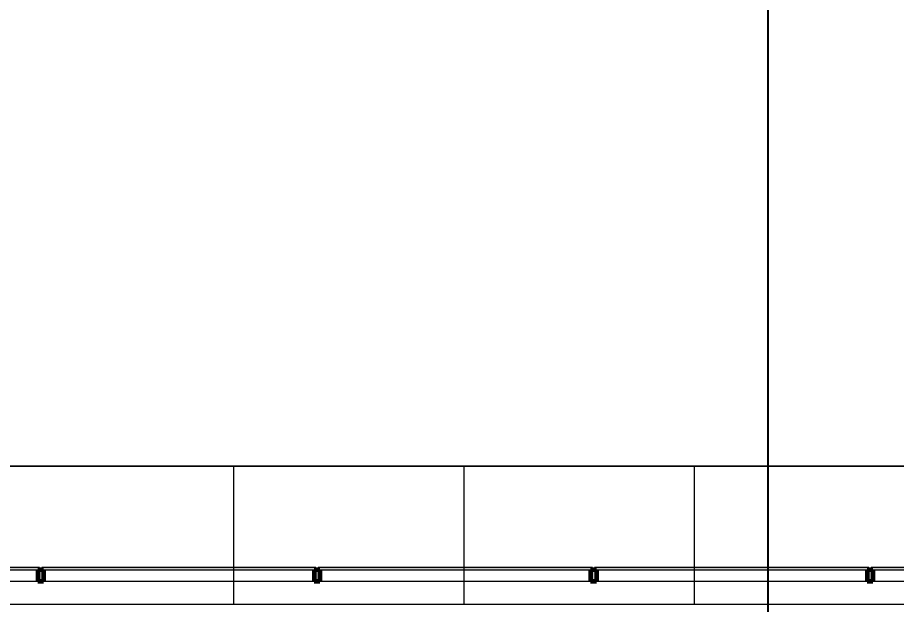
# Model space of a CAD drawing. Header units: inches. Extents: x -38 to 5698, y -33 to 92.
# Drawn here: x 119.562 to 123.377, y 39.9 to 42.447 of the extents above; entities that cross this region are included whole.
import ezdxf

# ---------------------------------------------------------------- set-up
doc = ezdxf.new("R2010")
doc.units = ezdxf.units.IN
doc.header["$MEASUREMENT"] = 0
doc.set_wipeout_variables(frame=1)
doc.header["$PDMODE"] = 1
doc.linetypes.add('Punto & Raya', pattern=[0.65, 0.5, -0.075, 0, -0.075])
doc.linetypes.add('Wipeout_Contour', pattern=[1, 0, -1])
for name, color, linetype in [('02 _ ARQ _ ALB _ Cotas Ejes', 7, 'Continuous'), ('02 _ ARQ _ ALB _ Ejes Generales', 7, 'Continuous'), ('08 _ STR _ EXT _ 07 Losa Aligerada', 7, 'Continuous'), ('Acabado - Muros', 7, 'Continuous'), ('Dibujo 2D - General', 7, 'Continuous'), ('Estructura - 04 MURO', 253, 'Continuous')]:
    doc.layers.add(name, color=color, linetype=linetype)
doc.styles.add('Estilo_Generado_4', font='swisse.ttf')
doc.dimstyles.new('Estilo_Generado__15', dxfattribs={"dimtxt": 0.125, "dimasz": 0.095, "dimexe": 0.18, "dimexo": 0.003, "dimgap": 0, "dimtad": 0, "dimtih": 1, "dimtoh": 1, "dimzin": 0, "dimdsep": 46, "dimtxsty": 'Estilo_Generado_4', "dimblk": 'ARROWHEAD_6', "dimblk1": 'ARROWHEAD_6', "dimblk2": 'ARROWHEAD_6', "dimcen": 0.09, "dimclrd": 144, "dimclre": 144, "dimclrt": 7, "dimadec": 0, "dimazin": 0, "dimtfac": 1, "dimtdec": 4, "dimtmove": 0, "dimatfit": 3, "dimfxl": 1, "dimtolj": 1, "dimtzin": 0, "dimarcsym": 0})

# ---------------------------------------------------------------- blocks, each defined once
blk = doc.blocks.new('ARROWHEAD_6')
at = {"color": 0, "linetype": 'Continuous', "lineweight": 0}
for p, q in [((-0.5, -0.5), (0.5, 0.5)), ((0, 0), (-1, 0))]:
    blk.add_line(p, q, dxfattribs=at)
blk = doc.blocks.new('*D82', base_point=(804.059, 0))
at = {"layer": '02 _ ARQ _ ALB _ Cotas Ejes', "color": 144, "linetype": 'Continuous', "lineweight": -2, "transparency": 16777216}
for p, q in [((115.82, 39.653), (115.82, 45.8378)), ((122.82, 39.653), (122.82, 45.8378)), ((115.915, 45.6578), (119.0886, 45.6578)), ((122.725, 45.6578), (119.4761, 45.6578))]:
    blk.add_line(p, q, dxfattribs=at)
at = {"layer": 'Defpoints', "color": 0, "linetype": 'Continuous', "transparency": 16777216}
for p in [(122.82, 45.6578), (115.82, 39.65), (122.82, 39.65)]:
    blk.add_point(p, dxfattribs=at)
at = {"layer": '02 _ ARQ _ ALB _ Cotas Ejes', "color": 144, "linetype": 'Continuous', "lineweight": -2, "transparency": 16777216, "xscale": 0.095, "yscale": 0.095, "zscale": 0.095, "rotation": 180}
blk.add_blockref('ARROWHEAD_6', (115.82, 45.6578), dxfattribs=at)
at = {"layer": '02 _ ARQ _ ALB _ Cotas Ejes', "color": 144, "linetype": 'Continuous', "lineweight": -2, "transparency": 16777216, "xscale": 0.095, "yscale": 0.095, "zscale": 0.095}
blk.add_blockref('ARROWHEAD_6', (122.82, 45.6578), dxfattribs=at)
at = {"layer": '02 _ ARQ _ ALB _ Cotas Ejes', "color": 7, "linetype": 'Continuous', "lineweight": 13, "transparency": 16777216, "insert": (119.2823, 45.6578), "char_height": 0.125, "attachment_point": 5, "style": 'Estilo_Generado_4'}
blk.add_mtext('\\A1;7.00', dxfattribs=at)
blk = doc.blocks.new('*D83', base_point=(804.059, 0))
at = {"layer": '02 _ ARQ _ ALB _ Cotas Ejes', "color": 144, "linetype": 'Continuous', "lineweight": -2, "transparency": 16777216}
for p, q in [((122.82, 39.653), (122.82, 45.8378)), ((129.82, 39.653), (129.82, 45.8378)), ((122.915, 45.6578), (126.0886, 45.6578)), ((129.725, 45.6578), (126.4761, 45.6578))]:
    blk.add_line(p, q, dxfattribs=at)
at = {"layer": 'Defpoints', "color": 0, "linetype": 'Continuous', "transparency": 16777216}
for p in [(129.82, 45.6578), (122.82, 39.65), (129.82, 39.65)]:
    blk.add_point(p, dxfattribs=at)
at = {"layer": '02 _ ARQ _ ALB _ Cotas Ejes', "color": 144, "linetype": 'Continuous', "lineweight": -2, "transparency": 16777216, "xscale": 0.095, "yscale": 0.095, "zscale": 0.095, "rotation": 180}
blk.add_blockref('ARROWHEAD_6', (122.82, 45.6578), dxfattribs=at)
at = {"layer": '02 _ ARQ _ ALB _ Cotas Ejes', "color": 144, "linetype": 'Continuous', "lineweight": -2, "transparency": 16777216, "xscale": 0.095, "yscale": 0.095, "zscale": 0.095}
blk.add_blockref('ARROWHEAD_6', (129.82, 45.6578), dxfattribs=at)
at = {"layer": '02 _ ARQ _ ALB _ Cotas Ejes', "color": 7, "linetype": 'Continuous', "lineweight": 13, "transparency": 16777216, "insert": (126.2823, 45.6578), "char_height": 0.125, "attachment_point": 5, "style": 'Estilo_Generado_4'}
blk.add_mtext('\\A1;7.00', dxfattribs=at)
blk = doc.blocks.new('*D86', base_point=(804.059, 0))
at = {"layer": '02 _ ARQ _ ALB _ Cotas Ejes', "color": 144, "linetype": 'Continuous', "lineweight": -2, "transparency": 16777216}
for p, q in [((101.57, 39.903), (101.57, 45.4088)), ((144.07, 39.903), (144.07, 45.4088)), ((101.665, 45.2288), (122.5203, 45.2288)), ((143.975, 45.2288), (123.0254, 45.2288))]:
    blk.add_line(p, q, dxfattribs=at)
at = {"layer": 'Defpoints', "color": 0, "linetype": 'Continuous', "transparency": 16777216}
for p in [(144.07, 45.2288), (101.57, 39.9), (144.07, 39.9)]:
    blk.add_point(p, dxfattribs=at)
at = {"layer": '02 _ ARQ _ ALB _ Cotas Ejes', "color": 144, "linetype": 'Continuous', "lineweight": -2, "transparency": 16777216, "xscale": 0.095, "yscale": 0.095, "zscale": 0.095, "rotation": 180}
blk.add_blockref('ARROWHEAD_6', (101.57, 45.2288), dxfattribs=at)
at = {"layer": '02 _ ARQ _ ALB _ Cotas Ejes', "color": 144, "linetype": 'Continuous', "lineweight": -2, "transparency": 16777216, "xscale": 0.095, "yscale": 0.095, "zscale": 0.095}
blk.add_blockref('ARROWHEAD_6', (144.07, 45.2288), dxfattribs=at)
at = {"layer": '02 _ ARQ _ ALB _ Cotas Ejes', "color": 7, "linetype": 'Continuous', "lineweight": 13, "transparency": 16777216, "insert": (122.7728, 45.2288), "char_height": 0.125, "attachment_point": 5, "style": 'Estilo_Generado_4'}
blk.add_mtext('\\A1;42.50', dxfattribs=at)

msp = doc.modelspace()

# ---------------------------------------------------------------- linework, layer by layer
at = {"layer": '08 _ STR _ EXT _ 07 Losa Aligerada', "color": 7, "linetype": 'Continuous', "lineweight": 18, "flags": 128}
msp.add_lwpolyline([(144.07, 26.75), (144.07, 29.7), (144.07, 29.7), (144.07, 35.2005), (144.87, 35.2005), (145.02, 35.2005), (145.02, 41.1), (131.4553, 41.1), (131.4553, 40.8001), (126.5479, 40.8001), (126.5479, 40.5001), (115.87, 40.5001), (115.87, 43.8736), (108.7699, 43.8736)], dxfattribs=at)

# ---------------------------------------------------------------- next in the draw order: wipeouts: each hides what was drawn before it
at = {"color": 254, "linetype": 'Wipeout_Contour', "lineweight": 0, "ltscale": 3333.442822}
msp.add_wipeout([(116.07, 40.5001), (125.5923, 40.5001), (125.5923, 39.9), (116.07, 39.9)], dxfattribs=at).dxf.layer = 'Dibujo 2D - General'

# ---------------------------------------------------------------- next in the draw order: hatches: boundary and pattern name
at = {"layer": 'Acabado - Muros', "linetype": 'Continuous', "lineweight": 9}
for points in [[(118.4668, 40.06), (118.4668, 40.05), (119.6568, 40.05), (119.6568, 40.06)], [(119.6668, 40.06), (119.6668, 40.05), (120.8568, 40.05), (120.8568, 40.06)], [(120.8668, 40.06), (120.8668, 40.05), (122.0568, 40.05), (122.0568, 40.06)], [(122.0668, 40.06), (122.0668, 40.05), (123.2568, 40.05), (123.2568, 40.06)], [(123.2668, 40.06), (123.2668, 40.05), (124.4568, 40.05), (124.4568, 40.06)]]:
    msp.add_hatch(color=250, dxfattribs=at).paths.add_polyline_path(points)
at = {"layer": 'Acabado - Muros', "linetype": 'Continuous', "lineweight": 0}
for points in [[(119.6493, 40), (119.6743, 40), (119.6743, 40.05), (119.6493, 40.05)], [(120.8493, 40), (120.8743, 40), (120.8743, 40.05), (120.8493, 40.05)], [(122.0493, 40), (122.0743, 40), (122.0743, 40.05), (122.0493, 40.05)], [(123.2493, 40), (123.2743, 40), (123.2743, 40.05), (123.2493, 40.05)]]:
    msp.add_hatch(color=254, dxfattribs=at).paths.add_polyline_path(points)
at = {"layer": 'Dibujo 2D - General', "linetype": 'Continuous', "lineweight": 13}
h = msp.add_hatch(dxfattribs=at)
h.set_pattern_fill('CEMENTO_PULIDO_Y_BRUÑADO_FA', color=9, style=0, pattern_type=2)
h.set_pattern_definition([(0, (92.5, 3e-09), (0, 1), []), (90, (92.5, 3e-09), (-1, 0), [])])
h.paths.add_polyline_path([(116.07, 40.5001), (125.5923, 40.5001), (125.5923, 39.9), (116.07, 39.9)])

# ---------------------------------------------------------------- next in the draw order: linework, layer by layer
at = {"layer": '02 _ ARQ _ ALB _ Ejes Generales', "color": 252, "linetype": 'Punto & Raya', "lineweight": 13}
msp.add_line((122.82, 3.05), (122.82, 44.9), dxfattribs=at)
at = {"layer": 'Acabado - Muros', "color": 7, "linetype": 'Continuous', "lineweight": 60}
for p, q in [((119.6743, 40.05), (119.6493, 40.05)), ((119.6493, 40.05), (119.6493, 40)), ((119.6743, 40.05), (119.6743, 40)), ((120.8493, 40.05), (120.8493, 40)), ((120.8743, 40.05), (120.8493, 40.05)), ((120.8743, 40.05), (120.8743, 40)), ((122.0493, 40.05), (122.0493, 40)), ((122.0743, 40.05), (122.0493, 40.05)), ((122.0743, 40.05), (122.0743, 40)), ((123.2493, 40.05), (123.2493, 40)), ((123.2743, 40.05), (123.2493, 40.05)), ((123.2743, 40.05), (123.2743, 40)), ((119.6743, 40), (119.6493, 40)), ((120.8743, 40), (120.8493, 40)), ((122.0743, 40), (122.0493, 40)), ((123.2743, 40), (123.2493, 40))]:
    msp.add_line(p, q, dxfattribs=at)
at = {"layer": 'Acabado - Muros', "color": 7, "linetype": 'Continuous', "lineweight": 13, "flags": 128}
for points in [[(118.4668, 40.06), (118.4668, 40.05), (119.6568, 40.05), (119.6568, 40.06)], [(119.6668, 40.06), (119.6668, 40.05), (120.8568, 40.05), (120.8568, 40.06)], [(120.8668, 40.06), (120.8668, 40.05), (122.0568, 40.05), (122.0568, 40.06)], [(122.0668, 40.06), (122.0668, 40.05), (123.2568, 40.05), (123.2568, 40.06)], [(123.2668, 40.06), (123.2668, 40.05), (124.4568, 40.05), (124.4568, 40.06)]]:
    msp.add_lwpolyline(points, close=True, dxfattribs=at)
at = {"layer": 'Dibujo 2D - General', "color": 251, "linetype": 'Continuous', "lineweight": 13, "flags": 128}
msp.add_lwpolyline([(116.07, 40.5001), (125.5923, 40.5001), (125.5923, 39.9), (116.07, 39.9)], close=True, dxfattribs=at)
at = {"layer": 'Estructura - 04 MURO', "color": 7, "linetype": 'Continuous', "lineweight": 13, "flags": 128}
msp.add_lwpolyline([(122.57, 39.9), (116.07, 39.9)], dxfattribs=at)

# ---------------------------------------------------------------- next in the draw order: dimensions: what is measured, and where the dimension line sits
at = {"layer": '02 _ ARQ _ ALB _ Cotas Ejes', "color": 144, "linetype": 'Continuous', "lineweight": 13}
for base, p1, p2, picture, middle in [((122.82, 45.6578), (115.82, 39.65), (122.82, 39.65), '*D82', (119.2823, 45.6578)), ((129.82, 45.6578), (122.82, 39.65), (129.82, 39.65), '*D83', (126.2823, 45.6578)), ((144.07, 45.2288), (101.57, 39.9), (144.07, 39.9), '*D86', (122.7728, 45.2288))]:
    dim = msp.add_linear_dim(base=base, p1=p1, p2=p2, dimstyle='Estilo_Generado__15', dxfattribs=at)
    dim.commit()
    dim.dimension.update_dxf_attribs({"geometry": picture, "text_midpoint": middle, "dimtype": 160})

doc.saveas('drawing.dxf')
